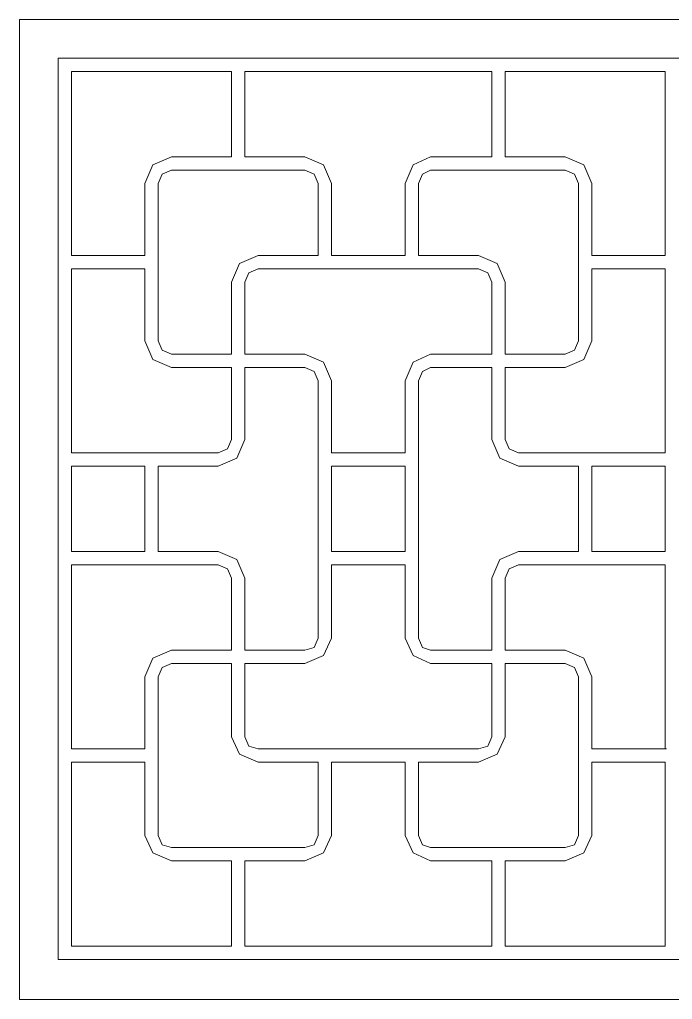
# Model space of a CAD drawing. Header units: centimetres. Extents: x -9.5 to 8.8, y -5.6 to 8.2.
# Drawn here: x -9.55 to -0.36, y -5.61 to 8.19 of the extents above; entities that cross this region are included whole.
import ezdxf

# ---------------------------------------------------------------- set-up
doc = ezdxf.new("R2010")
doc.units = ezdxf.units.CM
doc.header["$MEASUREMENT"] = 0
doc.layers.add('layer 1', color=7, linetype='Continuous')

msp = doc.modelspace()

# ---------------------------------------------------------------- linework, layer by layer
at = {"layer": 'layer 1', "color": 250, "lineweight": 0}
for points, knots in [([(-9.54961, -5.6071), (-9.54961, -5.6071), (8.82674, -5.6071), (8.82674, -5.6071), (8.82674, -5.6071), (8.82674, -5.6071), (8.82674, 8.18938), (8.82674, 8.18938), (8.82674, 8.18938), (8.82674, 8.18938), (-9.54961, 8.18938), (-9.54961, 8.18938), (-9.54961, 8.18938), (-9.54961, 8.18938), (-9.54961, -5.6071), (-9.54961, -5.6071)], [0, 0, 0, 0, 0.25, 0.25, 0.25, 0.25, 0.5, 0.5, 0.5, 0.5, 0.75, 0.75, 0.75, 0.75, 1, 1, 1, 1]), ([(-9.00544, -5.04388), (-9.00544, -5.04388), (8.26351, -5.04388), (8.26351, -5.04388), (8.26351, -5.04388), (8.26351, -5.04388), (8.26351, 7.64497), (8.26351, 7.64497), (8.26351, 7.64497), (8.26351, 7.64497), (-9.00544, 7.64497), (-9.00544, 7.64497), (-9.00544, 7.64497), (-9.00544, 7.64497), (-9.00544, -5.04388), (-9.00544, -5.04388)], [0, 0, 0, 0, 0.25, 0.25, 0.25, 0.25, 0.5, 0.5, 0.5, 0.5, 0.75, 0.75, 0.75, 0.75, 1, 1, 1, 1]), ([(-7.40983, 6.25609), (-7.40983, 6.25609), (-7.67275, 6.14344), (-7.67275, 6.14344), (-7.67275, 6.14344), (-7.67275, 6.14344), (-7.7854, 5.88052), (-7.7854, 5.88052)], [0, 0, 0, 0, 0.5, 0.5, 0.5, 0.5, 1, 1, 1, 1]), ([(-5.15741, 5.88052), (-5.15741, 5.88052), (-5.27006, 6.14344), (-5.27006, 6.14344), (-5.27006, 6.14344), (-5.27006, 6.14344), (-5.53274, 6.25609), (-5.53274, 6.25609)], [0, 0, 0, 0, 0.5, 0.5, 0.5, 0.5, 1, 1, 1, 1]), ([(-3.76829, 6.25609), (-3.76829, 6.25609), (-4.01239, 6.14344), (-4.01239, 6.14344), (-4.01239, 6.14344), (-4.01239, 6.14344), (-4.12504, 5.88052), (-4.12504, 5.88052)], [0, 0, 0, 0, 0.5, 0.5, 0.5, 0.5, 1, 1, 1, 1]), ([(-1.49705, 5.88052), (-1.49705, 5.88052), (-1.6097, 6.14344), (-1.6097, 6.14344), (-1.6097, 6.14344), (-1.6097, 6.14344), (-1.87262, 6.25609), (-1.87262, 6.25609)], [0, 0, 0, 0, 0.5, 0.5, 0.5, 0.5, 1, 1, 1, 1]), ([(-7.40983, 6.06818), (-7.40983, 6.06818), (-7.54129, 6.01198), (-7.54129, 6.01198), (-7.54129, 6.01198), (-7.54129, 6.01198), (-7.59749, 5.88052), (-7.59749, 5.88052)], [0, 0, 0, 0, 0.5, 0.5, 0.5, 0.5, 1, 1, 1, 1]), ([(-5.34508, 5.88052), (-5.34508, 5.88052), (-5.40152, 6.01198), (-5.40152, 6.01198), (-5.40152, 6.01198), (-5.40152, 6.01198), (-5.53274, 6.06818), (-5.53274, 6.06818)], [0, 0, 0, 0, 0.5, 0.5, 0.5, 0.5, 1, 1, 1, 1]), ([(-3.76829, 6.06818), (-3.76829, 6.06818), (-3.88093, 6.01198), (-3.88093, 6.01198), (-3.88093, 6.01198), (-3.88093, 6.01198), (-3.93737, 5.88052), (-3.93737, 5.88052)], [0, 0, 0, 0, 0.5, 0.5, 0.5, 0.5, 1, 1, 1, 1]), ([(-1.68471, 5.88052), (-1.68471, 5.88052), (-1.74116, 6.01198), (-1.74116, 6.01198), (-1.74116, 6.01198), (-1.74116, 6.01198), (-1.87262, 6.06818), (-1.87262, 6.06818)], [0, 0, 0, 0, 0.5, 0.5, 0.5, 0.5, 1, 1, 1, 1]), ([(-6.18979, 4.86696), (-6.18979, 4.86696), (-6.45247, 4.75431), (-6.45247, 4.75431), (-6.45247, 4.75431), (-6.45247, 4.75431), (-6.56512, 4.49164), (-6.56512, 4.49164)], [0, 0, 0, 0, 0.5, 0.5, 0.5, 0.5, 1, 1, 1, 1]), ([(-2.71709, 4.49164), (-2.71709, 4.49164), (-2.82974, 4.75431), (-2.82974, 4.75431), (-2.82974, 4.75431), (-2.82974, 4.75431), (-3.09266, 4.86696), (-3.09266, 4.86696)], [0, 0, 0, 0, 0.5, 0.5, 0.5, 0.5, 1, 1, 1, 1]), ([(-6.18979, 4.6793), (-6.18979, 4.6793), (-6.32125, 4.62285), (-6.32125, 4.62285), (-6.32125, 4.62285), (-6.32125, 4.62285), (-6.37745, 4.49164), (-6.37745, 4.49164)], [0, 0, 0, 0, 0.5, 0.5, 0.5, 0.5, 1, 1, 1, 1]), ([(-2.90499, 4.49164), (-2.90499, 4.49164), (-2.9612, 4.62285), (-2.9612, 4.62285), (-2.9612, 4.62285), (-2.9612, 4.62285), (-3.09266, 4.6793), (-3.09266, 4.6793)], [0, 0, 0, 0, 0.5, 0.5, 0.5, 0.5, 1, 1, 1, 1]), ([(-7.7854, 3.66573), (-7.7854, 3.66573), (-7.67275, 3.40281), (-7.67275, 3.40281), (-7.67275, 3.40281), (-7.67275, 3.40281), (-7.40983, 3.29017), (-7.40983, 3.29017)], [0, 0, 0, 0, 0.5, 0.5, 0.5, 0.5, 1, 1, 1, 1]), ([(-7.59749, 3.66573), (-7.59749, 3.66573), (-7.54129, 3.53427), (-7.54129, 3.53427), (-7.54129, 3.53427), (-7.54129, 3.53427), (-7.40983, 3.47783), (-7.40983, 3.47783)], [0, 0, 0, 0, 0.5, 0.5, 0.5, 0.5, 1, 1, 1, 1]), ([(-1.87262, 3.47783), (-1.87262, 3.47783), (-1.74116, 3.53427), (-1.74116, 3.53427), (-1.74116, 3.53427), (-1.74116, 3.53427), (-1.68471, 3.66573), (-1.68471, 3.66573)], [0, 0, 0, 0, 0.5, 0.5, 0.5, 0.5, 1, 1, 1, 1]), ([(-1.87262, 3.29017), (-1.87262, 3.29017), (-1.6097, 3.40281), (-1.6097, 3.40281), (-1.6097, 3.40281), (-1.6097, 3.40281), (-1.49705, 3.66573), (-1.49705, 3.66573)], [0, 0, 0, 0, 0.5, 0.5, 0.5, 0.5, 1, 1, 1, 1]), ([(-5.15741, 3.10251), (-5.15741, 3.10251), (-5.27006, 3.36543), (-5.27006, 3.36543), (-5.27006, 3.36543), (-5.27006, 3.36543), (-5.53274, 3.47783), (-5.53274, 3.47783)], [0, 0, 0, 0, 0.5, 0.5, 0.5, 0.5, 1, 1, 1, 1]), ([(-3.76829, 3.47783), (-3.76829, 3.47783), (-4.01239, 3.36543), (-4.01239, 3.36543), (-4.01239, 3.36543), (-4.01239, 3.36543), (-4.12504, 3.10251), (-4.12504, 3.10251)], [0, 0, 0, 0, 0.5, 0.5, 0.5, 0.5, 1, 1, 1, 1]), ([(-5.34508, 3.10251), (-5.34508, 3.10251), (-5.40152, 3.23397), (-5.40152, 3.23397), (-5.40152, 3.23397), (-5.40152, 3.23397), (-5.53274, 3.29017), (-5.53274, 3.29017)], [0, 0, 0, 0, 0.5, 0.5, 0.5, 0.5, 1, 1, 1, 1]), ([(-3.76829, 3.29017), (-3.76829, 3.29017), (-3.88093, 3.23397), (-3.88093, 3.23397), (-3.88093, 3.23397), (-3.88093, 3.23397), (-3.93737, 3.10251), (-3.93737, 3.10251)], [0, 0, 0, 0, 0.5, 0.5, 0.5, 0.5, 1, 1, 1, 1]), ([(-6.75278, 2.08894), (-6.75278, 2.08894), (-6.62156, 2.14514), (-6.62156, 2.14514), (-6.62156, 2.14514), (-6.62156, 2.14514), (-6.56512, 2.2766), (-6.56512, 2.2766)], [0, 0, 0, 0, 0.5, 0.5, 0.5, 0.5, 1, 1, 1, 1]), ([(-6.75278, 1.90128), (-6.75278, 1.90128), (-6.4901, 2.01393), (-6.4901, 2.01393), (-6.4901, 2.01393), (-6.4901, 2.01393), (-6.37745, 2.2766), (-6.37745, 2.2766)], [0, 0, 0, 0, 0.5, 0.5, 0.5, 0.5, 1, 1, 1, 1]), ([(-2.90499, 2.2766), (-2.90499, 2.2766), (-2.79235, 2.01393), (-2.79235, 2.01393), (-2.79235, 2.01393), (-2.79235, 2.01393), (-2.52943, 1.90128), (-2.52943, 1.90128)], [0, 0, 0, 0, 0.5, 0.5, 0.5, 0.5, 1, 1, 1, 1]), ([(-2.71709, 2.2766), (-2.71709, 2.2766), (-2.66089, 2.14514), (-2.66089, 2.14514), (-2.66089, 2.14514), (-2.66089, 2.14514), (-2.52943, 2.08894), (-2.52943, 2.08894)], [0, 0, 0, 0, 0.5, 0.5, 0.5, 0.5, 1, 1, 1, 1]), ([(-8.81778, 0.69981), (-8.81778, 0.69981), (-7.7854, 0.69981), (-7.7854, 0.69981), (-7.7854, 0.69981), (-7.7854, 0.69981), (-7.7854, 1.90128), (-7.7854, 1.90128), (-7.7854, 1.90128), (-7.7854, 1.90128), (-8.81778, 1.90128), (-8.81778, 1.90128), (-8.81778, 1.90128), (-8.81778, 1.90128), (-8.81778, 0.69981), (-8.81778, 0.69981)], [0, 0, 0, 0, 0.25, 0.25, 0.25, 0.25, 0.5, 0.5, 0.5, 0.5, 0.75, 0.75, 0.75, 0.75, 1, 1, 1, 1]), ([(-4.12504, 0.69981), (-4.12504, 0.69981), (-5.15741, 0.69981), (-5.15741, 0.69981), (-5.15741, 0.69981), (-5.15741, 0.69981), (-5.15741, 1.90128), (-5.15741, 1.90128), (-5.15741, 1.90128), (-5.15741, 1.90128), (-4.12504, 1.90128), (-4.12504, 1.90128), (-4.12504, 1.90128), (-4.12504, 1.90128), (-4.12504, 0.69981), (-4.12504, 0.69981)], [0, 0, 0, 0, 0.25, 0.25, 0.25, 0.25, 0.5, 0.5, 0.5, 0.5, 0.75, 0.75, 0.75, 0.75, 1, 1, 1, 1]), ([(-0.46467, 1.90128), (-0.46467, 1.90128), (-0.46467, 0.69981), (-0.46467, 0.69981), (-0.46467, 0.69981), (-0.46467, 0.69981), (-1.49705, 0.69981), (-1.49705, 0.69981), (-1.49705, 0.69981), (-1.49705, 0.69981), (-1.49705, 1.90128), (-1.49705, 1.90128), (-1.49705, 1.90128), (-1.49705, 1.90128), (-0.46467, 1.90128), (-0.46467, 1.90128)], [0, 0, 0, 0, 0.25, 0.25, 0.25, 0.25, 0.5, 0.5, 0.5, 0.5, 0.75, 0.75, 0.75, 0.75, 1, 1, 1, 1]), ([(-6.37745, 0.32449), (-6.37745, 0.32449), (-6.4901, 0.58717), (-6.4901, 0.58717), (-6.4901, 0.58717), (-6.4901, 0.58717), (-6.75278, 0.69981), (-6.75278, 0.69981)], [0, 0, 0, 0, 0.5, 0.5, 0.5, 0.5, 1, 1, 1, 1]), ([(-2.52943, 0.69981), (-2.52943, 0.69981), (-2.79235, 0.58717), (-2.79235, 0.58717), (-2.79235, 0.58717), (-2.79235, 0.58717), (-2.90499, 0.32449), (-2.90499, 0.32449)], [0, 0, 0, 0, 0.5, 0.5, 0.5, 0.5, 1, 1, 1, 1]), ([(-6.56512, 0.32449), (-6.56512, 0.32449), (-6.62156, 0.45595), (-6.62156, 0.45595), (-6.62156, 0.45595), (-6.62156, 0.45595), (-6.75278, 0.51215), (-6.75278, 0.51215)], [0, 0, 0, 0, 0.5, 0.5, 0.5, 0.5, 1, 1, 1, 1]), ([(-2.52943, 0.51215), (-2.52943, 0.51215), (-2.66089, 0.45595), (-2.66089, 0.45595), (-2.66089, 0.45595), (-2.66089, 0.45595), (-2.71709, 0.32449), (-2.71709, 0.32449)], [0, 0, 0, 0, 0.5, 0.5, 0.5, 0.5, 1, 1, 1, 1]), ([(-5.53274, -0.68907), (-5.53274, -0.68907), (-5.40152, -0.65169), (-5.40152, -0.65169), (-5.40152, -0.65169), (-5.40152, -0.65169), (-5.34508, -0.52023), (-5.34508, -0.52023)], [0, 0, 0, 0, 0.5, 0.5, 0.5, 0.5, 1, 1, 1, 1]), ([(-5.53274, -0.87698), (-5.53274, -0.87698), (-5.27006, -0.76433), (-5.27006, -0.76433), (-5.27006, -0.76433), (-5.27006, -0.76433), (-5.15741, -0.52023), (-5.15741, -0.52023)], [0, 0, 0, 0, 0.5, 0.5, 0.5, 0.5, 1, 1, 1, 1]), ([(-4.12504, -0.52023), (-4.12504, -0.52023), (-4.01239, -0.76433), (-4.01239, -0.76433), (-4.01239, -0.76433), (-4.01239, -0.76433), (-3.76829, -0.87698), (-3.76829, -0.87698)], [0, 0, 0, 0, 0.5, 0.5, 0.5, 0.5, 1, 1, 1, 1]), ([(-3.93737, -0.52023), (-3.93737, -0.52023), (-3.88093, -0.65169), (-3.88093, -0.65169), (-3.88093, -0.65169), (-3.88093, -0.65169), (-3.76829, -0.68907), (-3.76829, -0.68907)], [0, 0, 0, 0, 0.5, 0.5, 0.5, 0.5, 1, 1, 1, 1]), ([(-7.40983, -0.68907), (-7.40983, -0.68907), (-7.67275, -0.80172), (-7.67275, -0.80172), (-7.67275, -0.80172), (-7.67275, -0.80172), (-7.7854, -1.06464), (-7.7854, -1.06464)], [0, 0, 0, 0, 0.5, 0.5, 0.5, 0.5, 1, 1, 1, 1]), ([(-1.49705, -1.06464), (-1.49705, -1.06464), (-1.6097, -0.80172), (-1.6097, -0.80172), (-1.6097, -0.80172), (-1.6097, -0.80172), (-1.87262, -0.68907), (-1.87262, -0.68907)], [0, 0, 0, 0, 0.5, 0.5, 0.5, 0.5, 1, 1, 1, 1]), ([(-7.40983, -0.87698), (-7.40983, -0.87698), (-7.54129, -0.93318), (-7.54129, -0.93318), (-7.54129, -0.93318), (-7.54129, -0.93318), (-7.59749, -1.06464), (-7.59749, -1.06464)], [0, 0, 0, 0, 0.5, 0.5, 0.5, 0.5, 1, 1, 1, 1]), ([(-1.68471, -1.06464), (-1.68471, -1.06464), (-1.74116, -0.93318), (-1.74116, -0.93318), (-1.74116, -0.93318), (-1.74116, -0.93318), (-1.87262, -0.87698), (-1.87262, -0.87698)], [0, 0, 0, 0, 0.5, 0.5, 0.5, 0.5, 1, 1, 1, 1]), ([(-6.56512, -1.90935), (-6.56512, -1.90935), (-6.45247, -2.15322), (-6.45247, -2.15322), (-6.45247, -2.15322), (-6.45247, -2.15322), (-6.18979, -2.26586), (-6.18979, -2.26586)], [0, 0, 0, 0, 0.5, 0.5, 0.5, 0.5, 1, 1, 1, 1]), ([(-6.37745, -1.90935), (-6.37745, -1.90935), (-6.32125, -2.04057), (-6.32125, -2.04057), (-6.32125, -2.04057), (-6.32125, -2.04057), (-6.18979, -2.0782), (-6.18979, -2.0782)], [0, 0, 0, 0, 0.5, 0.5, 0.5, 0.5, 1, 1, 1, 1]), ([(-3.09266, -2.26586), (-3.09266, -2.26586), (-2.82974, -2.15322), (-2.82974, -2.15322), (-2.82974, -2.15322), (-2.82974, -2.15322), (-2.71709, -1.90935), (-2.71709, -1.90935)], [0, 0, 0, 0, 0.5, 0.5, 0.5, 0.5, 1, 1, 1, 1]), ([(-3.09266, -2.0782), (-3.09266, -2.0782), (-2.9612, -2.04057), (-2.9612, -2.04057), (-2.9612, -2.04057), (-2.9612, -2.04057), (-2.90499, -1.90935), (-2.90499, -1.90935)], [0, 0, 0, 0, 0.5, 0.5, 0.5, 0.5, 1, 1, 1, 1]), ([(-7.7854, -3.29824), (-7.7854, -3.29824), (-7.67275, -3.54235), (-7.67275, -3.54235), (-7.67275, -3.54235), (-7.67275, -3.54235), (-7.40983, -3.65499), (-7.40983, -3.65499)], [0, 0, 0, 0, 0.5, 0.5, 0.5, 0.5, 1, 1, 1, 1]), ([(-7.59749, -3.29824), (-7.59749, -3.29824), (-7.54129, -3.4297), (-7.54129, -3.4297), (-7.54129, -3.4297), (-7.54129, -3.4297), (-7.40983, -3.46709), (-7.40983, -3.46709)], [0, 0, 0, 0, 0.5, 0.5, 0.5, 0.5, 1, 1, 1, 1]), ([(-5.53274, -3.65499), (-5.53274, -3.65499), (-5.27006, -3.54235), (-5.27006, -3.54235), (-5.27006, -3.54235), (-5.27006, -3.54235), (-5.15741, -3.29824), (-5.15741, -3.29824)], [0, 0, 0, 0, 0.5, 0.5, 0.5, 0.5, 1, 1, 1, 1]), ([(-5.53274, -3.46709), (-5.53274, -3.46709), (-5.40152, -3.4297), (-5.40152, -3.4297), (-5.40152, -3.4297), (-5.40152, -3.4297), (-5.34508, -3.29824), (-5.34508, -3.29824)], [0, 0, 0, 0, 0.5, 0.5, 0.5, 0.5, 1, 1, 1, 1]), ([(-4.12504, -3.29824), (-4.12504, -3.29824), (-4.01239, -3.54235), (-4.01239, -3.54235), (-4.01239, -3.54235), (-4.01239, -3.54235), (-3.76829, -3.65499), (-3.76829, -3.65499)], [0, 0, 0, 0, 0.5, 0.5, 0.5, 0.5, 1, 1, 1, 1]), ([(-3.93737, -3.29824), (-3.93737, -3.29824), (-3.88093, -3.4297), (-3.88093, -3.4297), (-3.88093, -3.4297), (-3.88093, -3.4297), (-3.76829, -3.46709), (-3.76829, -3.46709)], [0, 0, 0, 0, 0.5, 0.5, 0.5, 0.5, 1, 1, 1, 1]), ([(-1.87262, -3.65499), (-1.87262, -3.65499), (-1.6097, -3.54235), (-1.6097, -3.54235), (-1.6097, -3.54235), (-1.6097, -3.54235), (-1.49705, -3.29824), (-1.49705, -3.29824)], [0, 0, 0, 0, 0.5, 0.5, 0.5, 0.5, 1, 1, 1, 1]), ([(-1.87262, -3.46709), (-1.87262, -3.46709), (-1.74116, -3.4297), (-1.74116, -3.4297), (-1.74116, -3.4297), (-1.74116, -3.4297), (-1.68471, -3.29824), (-1.68471, -3.29824)], [0, 0, 0, 0, 0.5, 0.5, 0.5, 0.5, 1, 1, 1, 1])]:
    msp.add_open_spline(points, degree=3, knots=knots, dxfattribs=at)
for points in [[(-8.81778, 4.86696), (-8.81778, 4.86696), (-8.81778, 7.45731), (-8.81778, 7.45731)], [(-8.81778, 7.45731), (-8.81778, 7.45731), (-6.56512, 7.45731), (-6.56512, 7.45731)], [(-6.56512, 7.45731), (-6.56512, 7.45731), (-6.56512, 6.25609), (-6.56512, 6.25609)], [(-6.37745, 6.25609), (-6.37745, 6.25609), (-6.37745, 7.45731), (-6.37745, 7.45731)], [(-6.37745, 7.45731), (-6.37745, 7.45731), (-2.90499, 7.45731), (-2.90499, 7.45731)], [(-2.90499, 7.45731), (-2.90499, 7.45731), (-2.90499, 6.25609), (-2.90499, 6.25609)], [(-0.46467, 7.45731), (-0.46467, 7.45731), (-2.71709, 7.45731), (-2.71709, 7.45731)], [(-2.71709, 7.45731), (-2.71709, 7.45731), (-2.71709, 6.25609), (-2.71709, 6.25609)], [(-0.46467, 4.86696), (-0.46467, 4.86696), (-0.46467, 7.45731), (-0.46467, 7.45731)], [(-6.56512, 6.25609), (-6.56512, 6.25609), (-7.40983, 6.25609), (-7.40983, 6.25609)], [(-5.53274, 6.25609), (-5.53274, 6.25609), (-6.37745, 6.25609), (-6.37745, 6.25609)], [(-2.90499, 6.25609), (-2.90499, 6.25609), (-3.76829, 6.25609), (-3.76829, 6.25609)], [(-2.71709, 6.25609), (-2.71709, 6.25609), (-1.87262, 6.25609), (-1.87262, 6.25609)], [(-7.40983, 6.06818), (-7.40983, 6.06818), (-5.53274, 6.06818), (-5.53274, 6.06818)], [(-1.87262, 6.06818), (-1.87262, 6.06818), (-3.76829, 6.06818), (-3.76829, 6.06818)], [(-7.7854, 5.88052), (-7.7854, 5.88052), (-7.7854, 4.86696), (-7.7854, 4.86696)], [(-7.59749, 3.66573), (-7.59749, 3.66573), (-7.59749, 5.88052), (-7.59749, 5.88052)], [(-5.34508, 5.88052), (-5.34508, 5.88052), (-5.34508, 4.86696), (-5.34508, 4.86696)], [(-5.15741, 4.86696), (-5.15741, 4.86696), (-5.15741, 5.88052), (-5.15741, 5.88052)], [(-4.12504, 5.88052), (-4.12504, 5.88052), (-4.12504, 4.86696), (-4.12504, 4.86696)], [(-3.93737, 5.88052), (-3.93737, 5.88052), (-3.93737, 4.86696), (-3.93737, 4.86696)], [(-1.68471, 3.66573), (-1.68471, 3.66573), (-1.68471, 5.88052), (-1.68471, 5.88052)], [(-1.49705, 5.88052), (-1.49705, 5.88052), (-1.49705, 4.86696), (-1.49705, 4.86696)], [(-7.7854, 4.86696), (-7.7854, 4.86696), (-8.81778, 4.86696), (-8.81778, 4.86696)], [(-5.34508, 4.86696), (-5.34508, 4.86696), (-6.18979, 4.86696), (-6.18979, 4.86696)], [(-4.12504, 4.86696), (-4.12504, 4.86696), (-5.15741, 4.86696), (-5.15741, 4.86696)], [(-3.93737, 4.86696), (-3.93737, 4.86696), (-3.09266, 4.86696), (-3.09266, 4.86696)], [(-1.49705, 4.86696), (-1.49705, 4.86696), (-0.46467, 4.86696), (-0.46467, 4.86696)], [(-7.7854, 4.6793), (-7.7854, 4.6793), (-8.81778, 4.6793), (-8.81778, 4.6793)], [(-8.81778, 4.6793), (-8.81778, 4.6793), (-8.81778, 2.08894), (-8.81778, 2.08894)], [(-7.7854, 3.66573), (-7.7854, 3.66573), (-7.7854, 4.6793), (-7.7854, 4.6793)], [(-6.18979, 4.6793), (-6.18979, 4.6793), (-3.09266, 4.6793), (-3.09266, 4.6793)], [(-0.46467, 4.6793), (-0.46467, 4.6793), (-1.49705, 4.6793), (-1.49705, 4.6793)], [(-1.49705, 4.6793), (-1.49705, 4.6793), (-1.49705, 3.66573), (-1.49705, 3.66573)], [(-0.46467, 2.08894), (-0.46467, 2.08894), (-0.46467, 4.6793), (-0.46467, 4.6793)], [(-6.56512, 4.49164), (-6.56512, 4.49164), (-6.56512, 3.47783), (-6.56512, 3.47783)], [(-6.37745, 3.47783), (-6.37745, 3.47783), (-6.37745, 4.49164), (-6.37745, 4.49164)], [(-2.90499, 4.49164), (-2.90499, 4.49164), (-2.90499, 3.47783), (-2.90499, 3.47783)], [(-2.71709, 4.49164), (-2.71709, 4.49164), (-2.71709, 3.47783), (-2.71709, 3.47783)], [(-6.56512, 3.47783), (-6.56512, 3.47783), (-7.40983, 3.47783), (-7.40983, 3.47783)], [(-5.53274, 3.47783), (-5.53274, 3.47783), (-6.37745, 3.47783), (-6.37745, 3.47783)], [(-2.90499, 3.47783), (-2.90499, 3.47783), (-3.76829, 3.47783), (-3.76829, 3.47783)], [(-2.71709, 3.47783), (-2.71709, 3.47783), (-1.87262, 3.47783), (-1.87262, 3.47783)], [(-6.56512, 3.29017), (-6.56512, 3.29017), (-7.40983, 3.29017), (-7.40983, 3.29017)], [(-6.56512, 2.2766), (-6.56512, 2.2766), (-6.56512, 3.29017), (-6.56512, 3.29017)], [(-5.53274, 3.29017), (-5.53274, 3.29017), (-6.37745, 3.29017), (-6.37745, 3.29017)], [(-6.37745, 3.29017), (-6.37745, 3.29017), (-6.37745, 2.2766), (-6.37745, 2.2766)], [(-3.76829, 3.29017), (-3.76829, 3.29017), (-2.90499, 3.29017), (-2.90499, 3.29017)], [(-2.90499, 3.29017), (-2.90499, 3.29017), (-2.90499, 2.2766), (-2.90499, 2.2766)], [(-1.87262, 3.29017), (-1.87262, 3.29017), (-2.71709, 3.29017), (-2.71709, 3.29017)], [(-2.71709, 3.29017), (-2.71709, 3.29017), (-2.71709, 2.2766), (-2.71709, 2.2766)], [(-5.34508, -0.52023), (-5.34508, -0.52023), (-5.34508, 3.10251), (-5.34508, 3.10251)], [(-5.15741, 2.08894), (-5.15741, 2.08894), (-5.15741, 3.10251), (-5.15741, 3.10251)], [(-4.12504, 3.10251), (-4.12504, 3.10251), (-4.12504, 2.08894), (-4.12504, 2.08894)], [(-3.93737, -0.52023), (-3.93737, -0.52023), (-3.93737, 3.10251), (-3.93737, 3.10251)], [(-8.81778, 2.08894), (-8.81778, 2.08894), (-6.75278, 2.08894), (-6.75278, 2.08894)], [(-4.12504, 2.08894), (-4.12504, 2.08894), (-5.15741, 2.08894), (-5.15741, 2.08894)], [(-2.52943, 2.08894), (-2.52943, 2.08894), (-0.46467, 2.08894), (-0.46467, 2.08894)], [(-6.75278, 1.90128), (-6.75278, 1.90128), (-7.59749, 1.90128), (-7.59749, 1.90128)], [(-7.59749, 1.90128), (-7.59749, 1.90128), (-7.59749, 0.69981), (-7.59749, 0.69981)], [(-2.52943, 1.90128), (-2.52943, 1.90128), (-1.68471, 1.90128), (-1.68471, 1.90128)], [(-1.68471, 1.90128), (-1.68471, 1.90128), (-1.68471, 0.69981), (-1.68471, 0.69981)], [(-7.59749, 0.69981), (-7.59749, 0.69981), (-6.75278, 0.69981), (-6.75278, 0.69981)], [(-1.68471, 0.69981), (-1.68471, 0.69981), (-2.52943, 0.69981), (-2.52943, 0.69981)], [(-6.75278, 0.51215), (-6.75278, 0.51215), (-8.81778, 0.51215), (-8.81778, 0.51215)], [(-8.81778, 0.51215), (-8.81778, 0.51215), (-8.81778, -2.0782), (-8.81778, -2.0782)], [(-5.15741, -0.52023), (-5.15741, -0.52023), (-5.15741, 0.51215), (-5.15741, 0.51215)], [(-5.15741, 0.51215), (-5.15741, 0.51215), (-4.12504, 0.51215), (-4.12504, 0.51215)], [(-4.12504, 0.51215), (-4.12504, 0.51215), (-4.12504, -0.52023), (-4.12504, -0.52023)], [(-0.46467, 0.51215), (-0.46467, 0.51215), (-2.52943, 0.51215), (-2.52943, 0.51215)], [(-0.46467, -2.0782), (-0.46467, -2.0782), (-0.46467, 0.51215), (-0.46467, 0.51215)], [(-6.56512, -0.68907), (-6.56512, -0.68907), (-6.56512, 0.32449), (-6.56512, 0.32449)], [(-6.37745, 0.32449), (-6.37745, 0.32449), (-6.37745, -0.68907), (-6.37745, -0.68907)], [(-2.90499, 0.32449), (-2.90499, 0.32449), (-2.90499, -0.68907), (-2.90499, -0.68907)], [(-2.71709, 0.32449), (-2.71709, 0.32449), (-2.71709, -0.68907), (-2.71709, -0.68907)], [(-7.40983, -0.68907), (-7.40983, -0.68907), (-6.56512, -0.68907), (-6.56512, -0.68907)], [(-6.37745, -0.68907), (-6.37745, -0.68907), (-5.53274, -0.68907), (-5.53274, -0.68907)], [(-2.90499, -0.68907), (-2.90499, -0.68907), (-3.76829, -0.68907), (-3.76829, -0.68907)], [(-2.71709, -0.68907), (-2.71709, -0.68907), (-1.87262, -0.68907), (-1.87262, -0.68907)], [(-6.56512, -0.87698), (-6.56512, -0.87698), (-7.40983, -0.87698), (-7.40983, -0.87698)], [(-6.56512, -1.90935), (-6.56512, -1.90935), (-6.56512, -0.87698), (-6.56512, -0.87698)], [(-6.37745, -1.90935), (-6.37745, -1.90935), (-6.37745, -0.87698), (-6.37745, -0.87698)], [(-6.37745, -0.87698), (-6.37745, -0.87698), (-5.53274, -0.87698), (-5.53274, -0.87698)], [(-3.76829, -0.87698), (-3.76829, -0.87698), (-2.90499, -0.87698), (-2.90499, -0.87698)], [(-2.90499, -0.87698), (-2.90499, -0.87698), (-2.90499, -1.90935), (-2.90499, -1.90935)], [(-1.87262, -0.87698), (-1.87262, -0.87698), (-2.71709, -0.87698), (-2.71709, -0.87698)], [(-2.71709, -0.87698), (-2.71709, -0.87698), (-2.71709, -1.90935), (-2.71709, -1.90935)], [(-7.7854, -2.0782), (-7.7854, -2.0782), (-7.7854, -1.06464), (-7.7854, -1.06464)], [(-7.59749, -1.06464), (-7.59749, -1.06464), (-7.59749, -3.29824), (-7.59749, -3.29824)], [(-1.68471, -3.29824), (-1.68471, -3.29824), (-1.68471, -1.06464), (-1.68471, -1.06464)], [(-1.49705, -1.06464), (-1.49705, -1.06464), (-1.49705, -2.0782), (-1.49705, -2.0782)], [(-8.81778, -2.0782), (-8.81778, -2.0782), (-7.7854, -2.0782), (-7.7854, -2.0782)], [(-3.09266, -2.0782), (-3.09266, -2.0782), (-6.18979, -2.0782), (-6.18979, -2.0782)], [(-1.49705, -2.0782), (-1.49705, -2.0782), (-0.46467, -2.0782), (-0.46467, -2.0782)], [(-0.46467, -2.0782), (-0.46467, -2.0782), (-0.44586, -2.0782), (-0.44586, -2.0782)], [(-8.81778, -2.26586), (-8.81778, -2.26586), (-8.81778, -4.85622), (-8.81778, -4.85622)], [(-7.7854, -2.26586), (-7.7854, -2.26586), (-8.81778, -2.26586), (-8.81778, -2.26586)], [(-7.7854, -3.29824), (-7.7854, -3.29824), (-7.7854, -2.26586), (-7.7854, -2.26586)], [(-5.34508, -2.26586), (-5.34508, -2.26586), (-6.18979, -2.26586), (-6.18979, -2.26586)], [(-5.34508, -3.29824), (-5.34508, -3.29824), (-5.34508, -2.26586), (-5.34508, -2.26586)], [(-4.12504, -2.26586), (-4.12504, -2.26586), (-5.15741, -2.26586), (-5.15741, -2.26586)], [(-5.15741, -2.26586), (-5.15741, -2.26586), (-5.15741, -3.29824), (-5.15741, -3.29824)], [(-4.12504, -3.29824), (-4.12504, -3.29824), (-4.12504, -2.26586), (-4.12504, -2.26586)], [(-3.09266, -2.26586), (-3.09266, -2.26586), (-3.93737, -2.26586), (-3.93737, -2.26586)], [(-3.93737, -2.26586), (-3.93737, -2.26586), (-3.93737, -3.29824), (-3.93737, -3.29824)], [(-0.46467, -2.26586), (-0.46467, -2.26586), (-1.49705, -2.26586), (-1.49705, -2.26586)], [(-1.49705, -2.26586), (-1.49705, -2.26586), (-1.49705, -3.29824), (-1.49705, -3.29824)], [(-0.46467, -4.85622), (-0.46467, -4.85622), (-0.46467, -2.26586), (-0.46467, -2.26586)], [(-7.40983, -3.46709), (-7.40983, -3.46709), (-5.53274, -3.46709), (-5.53274, -3.46709)], [(-3.76829, -3.46709), (-3.76829, -3.46709), (-1.87262, -3.46709), (-1.87262, -3.46709)], [(-6.56512, -3.65499), (-6.56512, -3.65499), (-7.40983, -3.65499), (-7.40983, -3.65499)], [(-6.56512, -4.85622), (-6.56512, -4.85622), (-6.56512, -3.65499), (-6.56512, -3.65499)], [(-5.53274, -3.65499), (-5.53274, -3.65499), (-6.37745, -3.65499), (-6.37745, -3.65499)], [(-6.37745, -3.65499), (-6.37745, -3.65499), (-6.37745, -4.85622), (-6.37745, -4.85622)], [(-2.90499, -3.65499), (-2.90499, -3.65499), (-3.76829, -3.65499), (-3.76829, -3.65499)], [(-2.90499, -4.85622), (-2.90499, -4.85622), (-2.90499, -3.65499), (-2.90499, -3.65499)], [(-1.87262, -3.65499), (-1.87262, -3.65499), (-2.71709, -3.65499), (-2.71709, -3.65499)], [(-2.71709, -3.65499), (-2.71709, -3.65499), (-2.71709, -4.85622), (-2.71709, -4.85622)], [(-8.81778, -4.85622), (-8.81778, -4.85622), (-6.56512, -4.85622), (-6.56512, -4.85622)], [(-6.37745, -4.85622), (-6.37745, -4.85622), (-2.90499, -4.85622), (-2.90499, -4.85622)], [(-2.71709, -4.85622), (-2.71709, -4.85622), (-0.46467, -4.85622), (-0.46467, -4.85622)]]:
    msp.add_open_spline(points, degree=3, dxfattribs=at)

doc.saveas('drawing.dxf')
